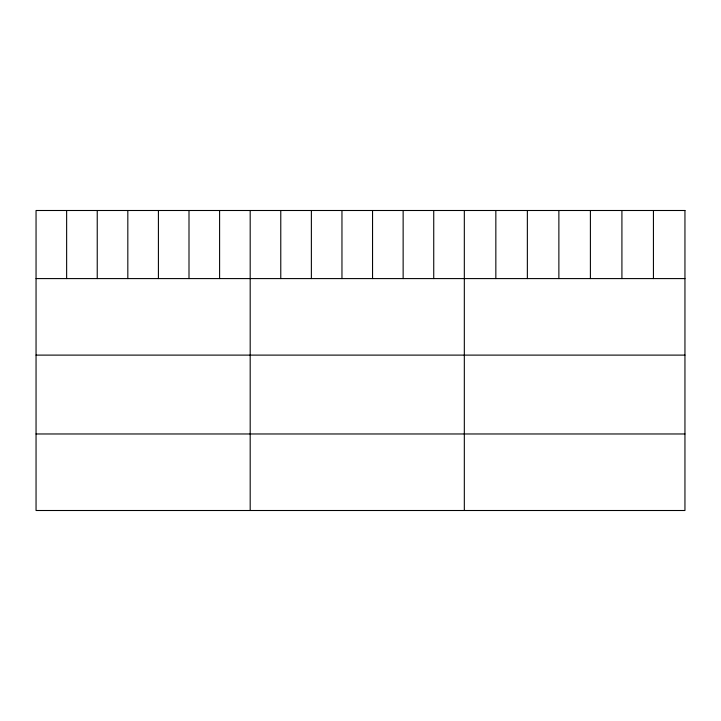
<?xml version="1.0" encoding="UTF-8"?>
<svg xmlns="http://www.w3.org/2000/svg" width="721" height="721" viewBox="0 0 721 721"><rect width="100%" height="100%" fill="white"/><g stroke="black" fill="none" stroke-linecap="round" stroke-linejoin="round"><path stroke-width="1.08" d="M36.05 278.585L684.95 278.585M36.05 355.111L684.95 355.111M36.05 433.97L684.95 433.97M653.433 210.496L653.433 278.585M621.917 210.496L621.917 278.585M590.4 210.496L590.4 278.585M558.874 210.496L558.874 278.585M527.357 210.496L527.357 278.585M495.841 210.496L495.841 278.585M464.324 210.496L464.324 510.504M433.736 210.496L433.736 278.585M403.138 210.496L403.138 278.585M372.55 210.496L372.55 278.585M341.961 210.496L341.961 278.585M311.373 210.496L311.373 278.585M280.775 210.496L280.775 278.585M250.187 210.496L250.187 510.504M219.599 210.496L219.599 278.585M189.001 210.496L189.001 278.585M158.413 210.496L158.413 278.585M127.824 210.496L127.824 278.585M97.236 210.496L97.236 278.585M66.638 210.496L66.638 278.585M684.95 210.496L36.05 210.496L36.05 510.504L684.95 510.504L684.95 210.496"/></g></svg>
